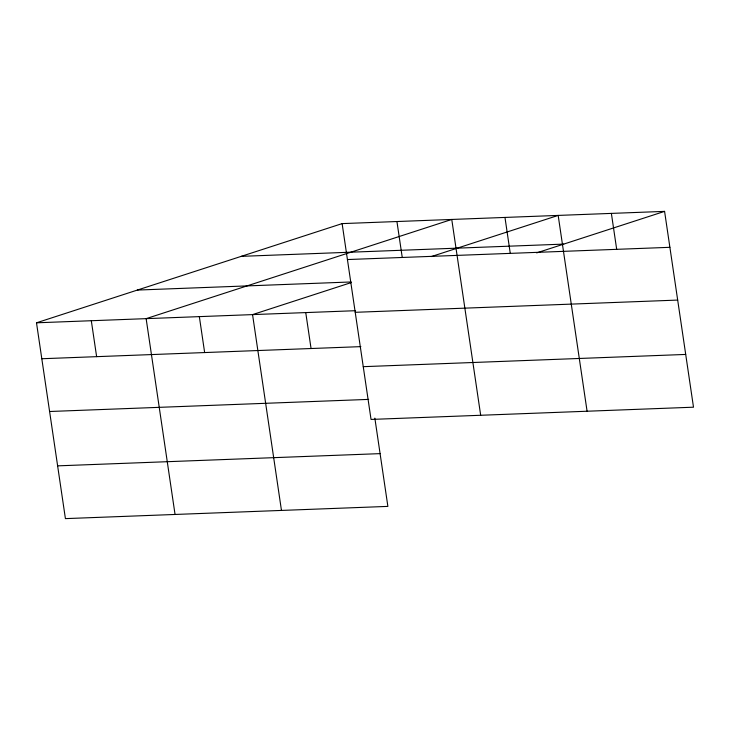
<?xml version="1.0" encoding="UTF-8"?>
<svg xmlns="http://www.w3.org/2000/svg" width="730" height="730" viewBox="0 0 730 730"><rect width="100%" height="100%" fill="white"/><g stroke="black" fill="none" stroke-linecap="round" stroke-linejoin="round"><path stroke-width="1.09" d="M374.846 418.126L387.876 506.392L65.417 518.619L36.5 322.806L342.124 223.608L664.583 211.381L693.5 407.194L371.041 419.431L342.124 223.608M351.258 282.574L252.553 314.603L281.461 510.425M431.339 256.577L558.176 215.414L587.084 411.236M536.669 252.89L664.583 211.381M241.265 256.349L563.724 244.112M347.434 259.551L669.894 247.315M137.359 290.065L351.139 281.962M36.5 322.806L355.565 310.697M355.218 312.312L677.686 300.076M41.811 358.74L360.875 346.631M363.248 366.67L685.707 354.433M49.594 411.501L368.659 399.392M57.624 465.859L380.084 453.631M611.375 213.397L616.686 249.332M504.968 217.43L510.27 253.374M480.678 415.27L451.76 219.456L146.137 318.645L175.054 514.458M396.938 221.537L402.248 257.471M305.751 312.586L311.062 348.529M199.345 316.628L204.646 352.563M91.314 320.726L96.625 356.66"/></g></svg>
